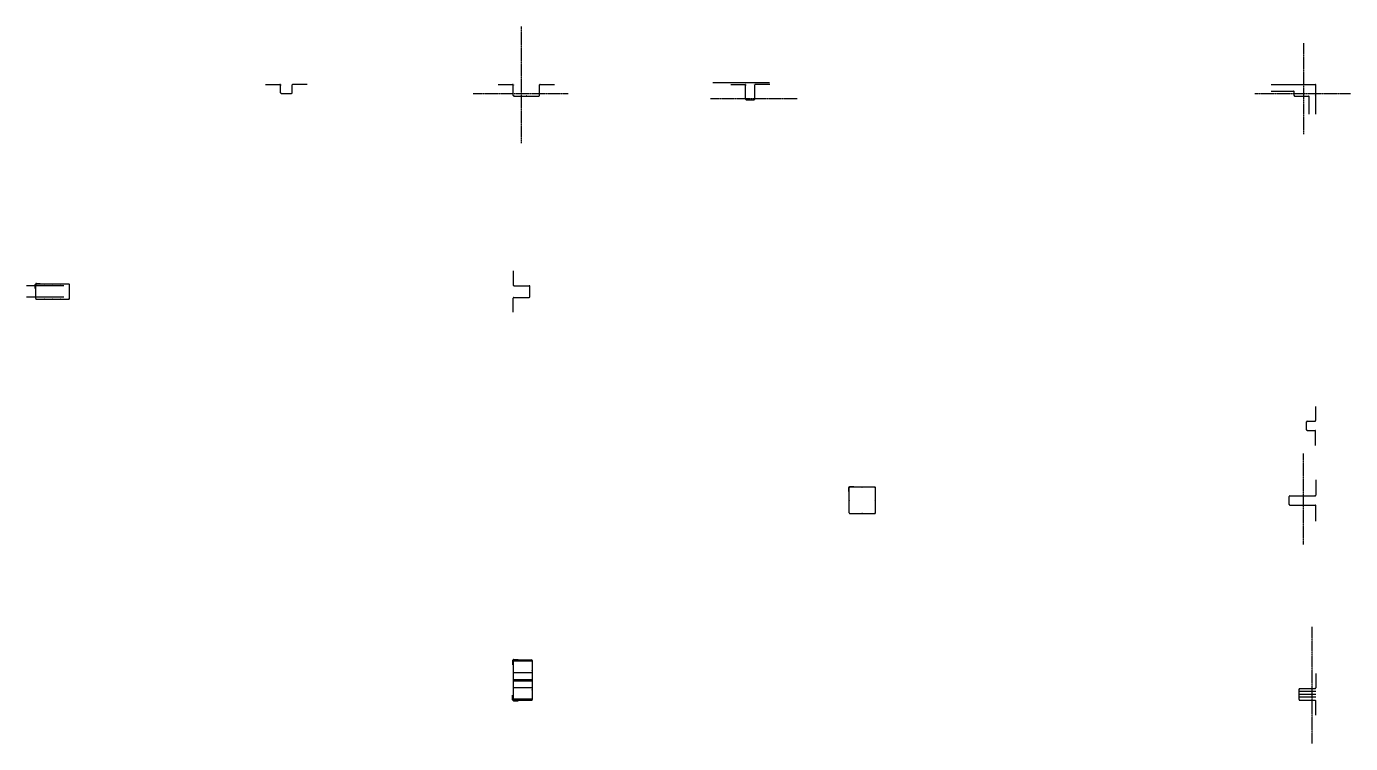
# Model space of a CAD drawing. Header units: millimetres. Extents: x -1323 to 60408, y -30584 to 1459.
# Drawn here: x -1323 to 25722, y -13191 to 1459 of the extents above; entities that cross this region are included whole.
import ezdxf

# ---------------------------------------------------------------- set-up
doc = ezdxf.new("R2010")
doc.units = ezdxf.units.MM
doc.linetypes.add('CENTER', pattern=[2, 1.25, -0.25, 0.25, -0.25])
for name, color, linetype in [('Dimension', 2, 'Continuous'), ('Foundation_Details_CL', 150, 'CENTER'), ('Foundation_Details_Reinf', 131, 'Continuous'), ('Struc_Section_Reinf', 131, 'Continuous')]:
    doc.layers.add(name, color=color, linetype=linetype)

msp = doc.modelspace()

# ---------------------------------------------------------------- linework, layer by layer
at = {"layer": 'Dimension'}
msp.add_line((13854.52479, 309.66531), (12697.13113, 309.66531), dxfattribs=at)
at = {"layer": 'Foundation_Details_CL', "ltscale": 20}
for p, q in [((8789.78115, -923.03118), (8789.78115, 1458.7097)), ((24766.38115, -739.8337), (24766.38115, 1119.42886)), ((9745.04376, 81.06531), (7803.67413, 81.06531)), ((25721.64376, 81.06531), (23766.9119, 81.06531)), ((14418.64376, -20.53469), (12647.72593, -20.53469)), ((24763.20615, -9121.8337), (24763.20615, -7262.57114)), ((24941.00615, -13191.23118), (24941.00615, -10809.4903))]:
    msp.add_line(p, q, dxfattribs=at)
at = {"layer": 'Foundation_Details_Reinf'}
for p, q in [((3562.14365, 276.32781), (3854.24365, 276.32781)), ((4409.86865, 276.32781), (4117.76865, 276.32781)), ((8315.11865, 276.32781), (8607.21865, 276.32781)), ((9169.19365, 276.32781), (9461.29365, 276.32781)), ((13061.74365, 276.32781), (13353.84365, 276.32781)), ((13858.66865, 276.32781), (13566.56865, 276.32781)), ((24098.04365, 276.32781), (24999.74365, 276.32781)), ((3866.94365, 101.70281), (3866.94365, 263.62781)), ((3879.64365, 89.00281), (4092.36865, 89.00281)), ((4105.06865, 101.70281), (4105.06865, 263.62781)), ((8619.91865, 50.90281), (8619.91865, 263.62781)), ((8632.61865, 38.20281), (9143.79365, 38.20281)), ((9156.49365, 50.90281), (9156.49365, 263.62781)), ((13366.54365, -25.29719), (13366.54365, 263.62781)), ((13553.86865, -25.29719), (13553.86865, 263.62781)), ((24098.04365, 139.80281), (24555.24365, 139.80281)), ((24567.94365, 50.90281), (24567.94365, 127.10281)), ((24580.64365, 38.20281), (24863.21865, 38.20281)), ((24875.91865, -333.27219), (24875.91865, 25.50281)), ((25012.44365, -333.27219), (25012.44365, 263.62781)), ((13379.24365, -37.99719), (13541.16865, -37.99719)), ((8619.91865, -3533.67219), (8619.91865, -3825.77219)), ((-1143.20635, -3892.44719), (-1143.20635, -3813.07219)), ((-1133.68135, -4101.99719), (-1133.68135, -3803.54719)), ((-1130.50635, -3800.37219), (-457.40635, -3800.37219)), ((-1120.98135, -3790.84719), (-1041.60635, -3790.84719)), ((-444.70635, -4101.99719), (-444.70635, -3813.07219)), ((8632.61865, -3838.47219), (8946.94365, -3838.47219)), ((8959.64365, -4063.89719), (8959.64365, -3851.17219)), ((-1120.98135, -4114.69719), (-457.40635, -4114.69719)), ((8619.91865, -4381.39719), (8619.91865, -4089.29719)), ((8632.61865, -4076.59719), (8946.94365, -4076.59719)), ((25009.26865, -6302.27219), (25009.26865, -6594.37219)), ((24821.94365, -6781.69719), (24821.94365, -6619.77219)), ((24834.64365, -6607.07219), (24996.56865, -6607.07219)), ((24834.64365, -6794.39719), (24996.56865, -6794.39719)), ((25009.26865, -7099.19719), (25009.26865, -6807.09719)), ((25012.44365, -7800.87219), (25012.44365, -8118.37219)), ((15471.56865, -8042.17219), (15471.56865, -7962.79719)), ((15481.09365, -8480.32219), (15481.09365, -7953.27219)), ((15484.26865, -7950.09719), (16004.96865, -7950.09719)), ((15493.79365, -7940.57219), (15573.16865, -7940.57219)), ((16017.66865, -8480.32219), (16017.66865, -7962.79719)), ((24466.34365, -8305.69719), (24466.34365, -8143.77219)), ((24479.04365, -8131.07219), (24999.74365, -8131.07219)), ((24479.04365, -8318.39719), (24999.74365, -8318.39719)), ((25012.44365, -8648.59719), (25012.44365, -8331.09719)), ((15493.79365, -8493.02219), (16004.96865, -8493.02219)), ((8607.21865, -11493.39719), (8607.21865, -11585.47219)), ((8611.98115, -11503.22297), (9012.03115, -11503.22297)), ((8616.74365, -11483.87219), (8994.56865, -11483.87219)), ((8616.74365, -11483.87219), (8616.74365, -11898.20969)), ((8626.26865, -11474.34719), (8718.34365, -11474.34719)), ((9007.26865, -11496.57219), (9007.26865, -11898.20969)), ((8611.98115, -11739.45969), (9012.03115, -11739.45969)), ((8616.74365, -11891.85969), (8616.74365, -12306.19719)), ((8626.26865, -11882.33469), (8997.74365, -11882.33469)), ((9007.26865, -11891.85969), (9007.26865, -12293.49719)), ((25012.44365, -11763.27219), (25012.44365, -12055.37219)), ((8611.98115, -12044.25969), (9012.03115, -12044.25969)), ((8626.26865, -11907.73469), (8997.74365, -11907.73469)), ((25012.44365, -12127.60344), (24664.78115, -12127.60344)), ((24669.54365, -12293.49719), (24669.54365, -12080.77219)), ((24682.24365, -12068.07219), (24999.74365, -12068.07219)), ((8607.21865, -12296.67219), (8607.21865, -12204.59719)), ((8611.98115, -12280.49641), (9012.03115, -12280.49641)), ((8616.74365, -12306.19719), (8994.56865, -12306.19719)), ((8626.26865, -12315.72219), (8718.34365, -12315.72219)), ((25012.44365, -12187.13469), (24664.78115, -12187.13469)), ((25012.44365, -12246.66594), (24664.78115, -12246.66594)), ((24682.24365, -12306.19719), (24999.74365, -12306.19719)), ((25012.44365, -12610.99719), (25012.44365, -12318.89719))]:
    msp.add_line(p, q, dxfattribs=at)
at = {"layer": 'Foundation_Details_Reinf', "const_width": 7.9375}
for points in [[(3875.6749, 263.62781, -1), (3883.6124, 263.62781, -1)], [(4096.3374, 263.62781, 1), (4088.3999, 263.62781, 1)], [(8628.6499, 263.62781, -1), (8636.5874, 263.62781, -1)], [(9147.7624, 263.62781, 1), (9139.8249, 263.62781, 1)], [(13375.2749, 263.62781, -1), (13383.2124, 263.62781, -1)], [(13545.1374, 263.62781, 1), (13537.1999, 263.62781, 1)], [(24576.6749, 263.62781, -1), (24584.6124, 263.62781, -1)], [(25003.7124, 263.62781, 1), (24995.7749, 263.62781, 1)], [(3875.6749, 101.70281, 1), (3883.6124, 101.70281, 1)], [(4096.3374, 101.70281, -1), (4088.3999, 101.70281, -1)], [(8628.6499, 50.90281, 1), (8636.5874, 50.90281, 1)], [(8884.2374, 50.90281, 1), (8892.1749, 50.90281, 1)], [(9147.7624, 50.90281, -1), (9139.8249, 50.90281, -1)], [(24576.6749, 50.90281, 1), (24584.6124, 50.90281, 1)], [(25003.7124, 50.90281, -1), (24995.7749, 50.90281, -1)], [(13375.2749, -25.29719, 1), (13383.2124, -25.29719, 1)], [(13545.1374, -25.29719, -1), (13537.1999, -25.29719, -1)], [(-1124.9501, -3813.07219, -1), (-1117.0126, -3813.07219, -1)], [(-951.11885, -3813.07219, 1), (-959.05635, -3813.07219, 1)], [(-785.2251, -3813.07219, 1), (-793.1626, -3813.07219, 1)], [(-627.26885, -3813.07219, -1), (-619.33135, -3813.07219, -1)], [(-453.4376, -3813.07219, 1), (-461.3751, -3813.07219, 1)], [(8628.6499, -3825.77219, 1), (8636.5874, -3825.77219, 1)], [(8950.9124, -3851.17219, 1), (8942.9749, -3851.17219, 1)], [(8950.9124, -4063.89719, -1), (8942.9749, -4063.89719, -1)], [(-1124.9501, -4101.99719, 1), (-1117.0126, -4101.99719, 1)], [(-951.11885, -4101.99719, -1), (-959.05635, -4101.99719, -1)], [(-785.2251, -4101.99719, -1), (-793.1626, -4101.99719, -1)], [(-627.26885, -4101.99719, 1), (-619.33135, -4101.99719, 1)], [(-453.4376, -4101.99719, -1), (-461.3751, -4101.99719, -1)], [(8628.6499, -4089.29719, -1), (8636.5874, -4089.29719, -1)], [(24830.6749, -6619.77219, -1), (24838.6124, -6619.77219, -1)], [(25000.5374, -6594.37219, -1), (24992.5999, -6594.37219, -1)], [(24830.6749, -6781.69719, 1), (24838.6124, -6781.69719, 1)], [(25000.5374, -6807.09719, 1), (24992.5999, -6807.09719, 1)], [(15489.8249, -7962.79719, -1), (15497.7624, -7962.79719, -1)], [(15742.2374, -7962.79719, -1), (15750.1749, -7962.79719, -1)], [(16008.9374, -7962.79719, 1), (16000.9999, -7962.79719, 1)], [(25003.7124, -8118.37219, -1), (24995.7749, -8118.37219, -1)], [(15489.8249, -8224.73469, 1), (15497.7624, -8224.73469, 1)], [(16008.9374, -8224.73469, 1), (16000.9999, -8224.73469, 1)], [(24475.0749, -8143.77219, -1), (24483.0124, -8143.77219, -1)], [(24475.0749, -8305.69719, 1), (24483.0124, -8305.69719, 1)], [(25003.7124, -8331.09719, 1), (24995.7749, -8331.09719, 1)], [(15489.8249, -8480.32219, 1), (15497.7624, -8480.32219, 1)], [(15742.2374, -8480.32219, 1), (15750.1749, -8480.32219, 1)], [(16008.9374, -8480.32219, -1), (16000.9999, -8480.32219, -1)], [(8629.44365, -11492.60344, 1), (8629.44365, -11500.54094, 1)], [(8994.56865, -11492.60344, -1), (8994.56865, -11500.54094, -1)], [(8629.44365, -11699.77219, -1), (8629.44365, -11691.83469, -1)], [(8629.44365, -11899.00344, -1), (8629.44365, -11891.06594, -1)], [(8994.56865, -11691.83469, -1), (8994.56865, -11699.77219, -1)], [(8994.56865, -11891.06594, -1), (8994.56865, -11899.00344, -1)], [(8629.44365, -12090.29719, 1), (8629.44365, -12098.23469, 1)], [(8994.56865, -12098.23469, 1), (8994.56865, -12090.29719, 1)], [(24678.2749, -12080.77219, -1), (24686.2124, -12080.77219, -1)], [(25003.7124, -12055.37219, -1), (24995.7749, -12055.37219, -1)], [(8629.44365, -12297.46594, -1), (8629.44365, -12289.52844, -1)], [(8994.56865, -12297.46594, 1), (8994.56865, -12289.52844, 1)], [(24678.2749, -12293.49719, 1), (24686.2124, -12293.49719, 1)], [(25003.7124, -12318.89719, 1), (24995.7749, -12318.89719, 1)]]:
    msp.add_lwpolyline(points, format="xyb", close=True, dxfattribs=at)
at = {"layer": 'Foundation_Details_Reinf'}
for centre, radius, start, end in [((3854.24365, 263.62781), 12.7, 0, 90), ((4117.76865, 263.62781), 12.7, 90, 180), ((8607.21865, 263.62781), 12.7, 0, 90), ((9169.19365, 263.62781), 12.7, 90, 180), ((13353.84365, 263.62781), 12.7, 0, 90), ((13566.56865, 263.62781), 12.7, 90, 180), ((24999.74365, 263.62781), 12.7, 0, 90), ((3879.64365, 101.70281), 12.7, 180, 270), ((4092.36865, 101.70281), 12.7, 270, 0), ((8632.61865, 50.90281), 12.7, 180, 270), ((9143.79365, 50.90281), 12.7, 270, 0), ((24555.24365, 127.10281), 12.7, 0, 90), ((24580.64365, 50.90281), 12.7, 180, 270), ((24863.21865, 25.50281), 12.7, 0, 90), ((13379.24365, -25.29719), 12.7, 180, 270), ((13541.16865, -25.29719), 12.7, 270, 0), ((-1130.50635, -3813.07219), 12.7, 90, 180), ((-1120.98135, -3803.54719), 12.7, 90, 180), ((-457.40635, -3813.07219), 12.7, 0, 90), ((8632.61865, -3825.77219), 12.7, 180, 270), ((8946.94365, -3851.17219), 12.7, 0, 90), ((-1120.98135, -4101.99719), 12.7, 180, 270), ((-457.40635, -4101.99719), 12.7, 270, 0), ((8632.61865, -4089.29719), 12.7, 90, 180), ((8946.94365, -4063.89719), 12.7, 270, 0), ((24834.64365, -6619.77219), 12.7, 90, 180), ((24996.56865, -6594.37219), 12.7, 270, 360), ((24834.64365, -6781.69719), 12.7, 180, 270), ((24996.56865, -6807.09719), 12.7, 0, 90), ((15484.26865, -7962.79719), 12.7, 90, 180), ((15493.79365, -7953.27219), 12.7, 90, 180), ((16004.96865, -7962.79719), 12.7, 0, 90), ((24479.04365, -8143.77219), 12.7, 90, 180), ((24479.04365, -8305.69719), 12.7, 180, 270), ((24999.74365, -8118.37219), 12.7, 270, 360), ((24999.74365, -8331.09719), 12.7, 0, 90), ((15493.79365, -8480.32219), 12.7, 180, 270), ((16004.96865, -8480.32219), 12.7, 270, 0), ((8616.74365, -11493.39719), 9.525, 90, 180), ((8626.26865, -11483.87219), 9.525, 90, 180), ((8994.56865, -11496.57219), 12.7, 0, 90), ((8626.26865, -11891.85969), 9.525, 90, 180), ((8626.26865, -11898.20969), 9.525, 180, 270), ((8997.74365, -11891.85969), 9.525, 360, 90), ((8997.74365, -11898.20969), 9.525, 270, 360), ((24682.24365, -12080.77219), 12.7, 90, 180), ((24999.74365, -12055.37219), 12.7, 270, 360), ((8616.74365, -12296.67219), 9.525, 180, 270), ((8626.26865, -12306.19719), 9.525, 180, 270), ((8994.56865, -12293.49719), 12.7, 270, 0), ((24682.24365, -12293.49719), 12.7, 180, 270), ((24999.74365, -12318.89719), 12.7, 0, 90)]:
    msp.add_arc(centre, radius, start, end, dxfattribs=at)
at = {"layer": 'Struc_Section_Reinf'}
for p, q in [((-560.59385, -3842.25103), (-1322.59385, -3842.25103)), ((-560.59385, -4072.81835), (-1322.59385, -4072.81835))]:
    msp.add_line(p, q, dxfattribs=at)

doc.saveas('drawing.dxf')
